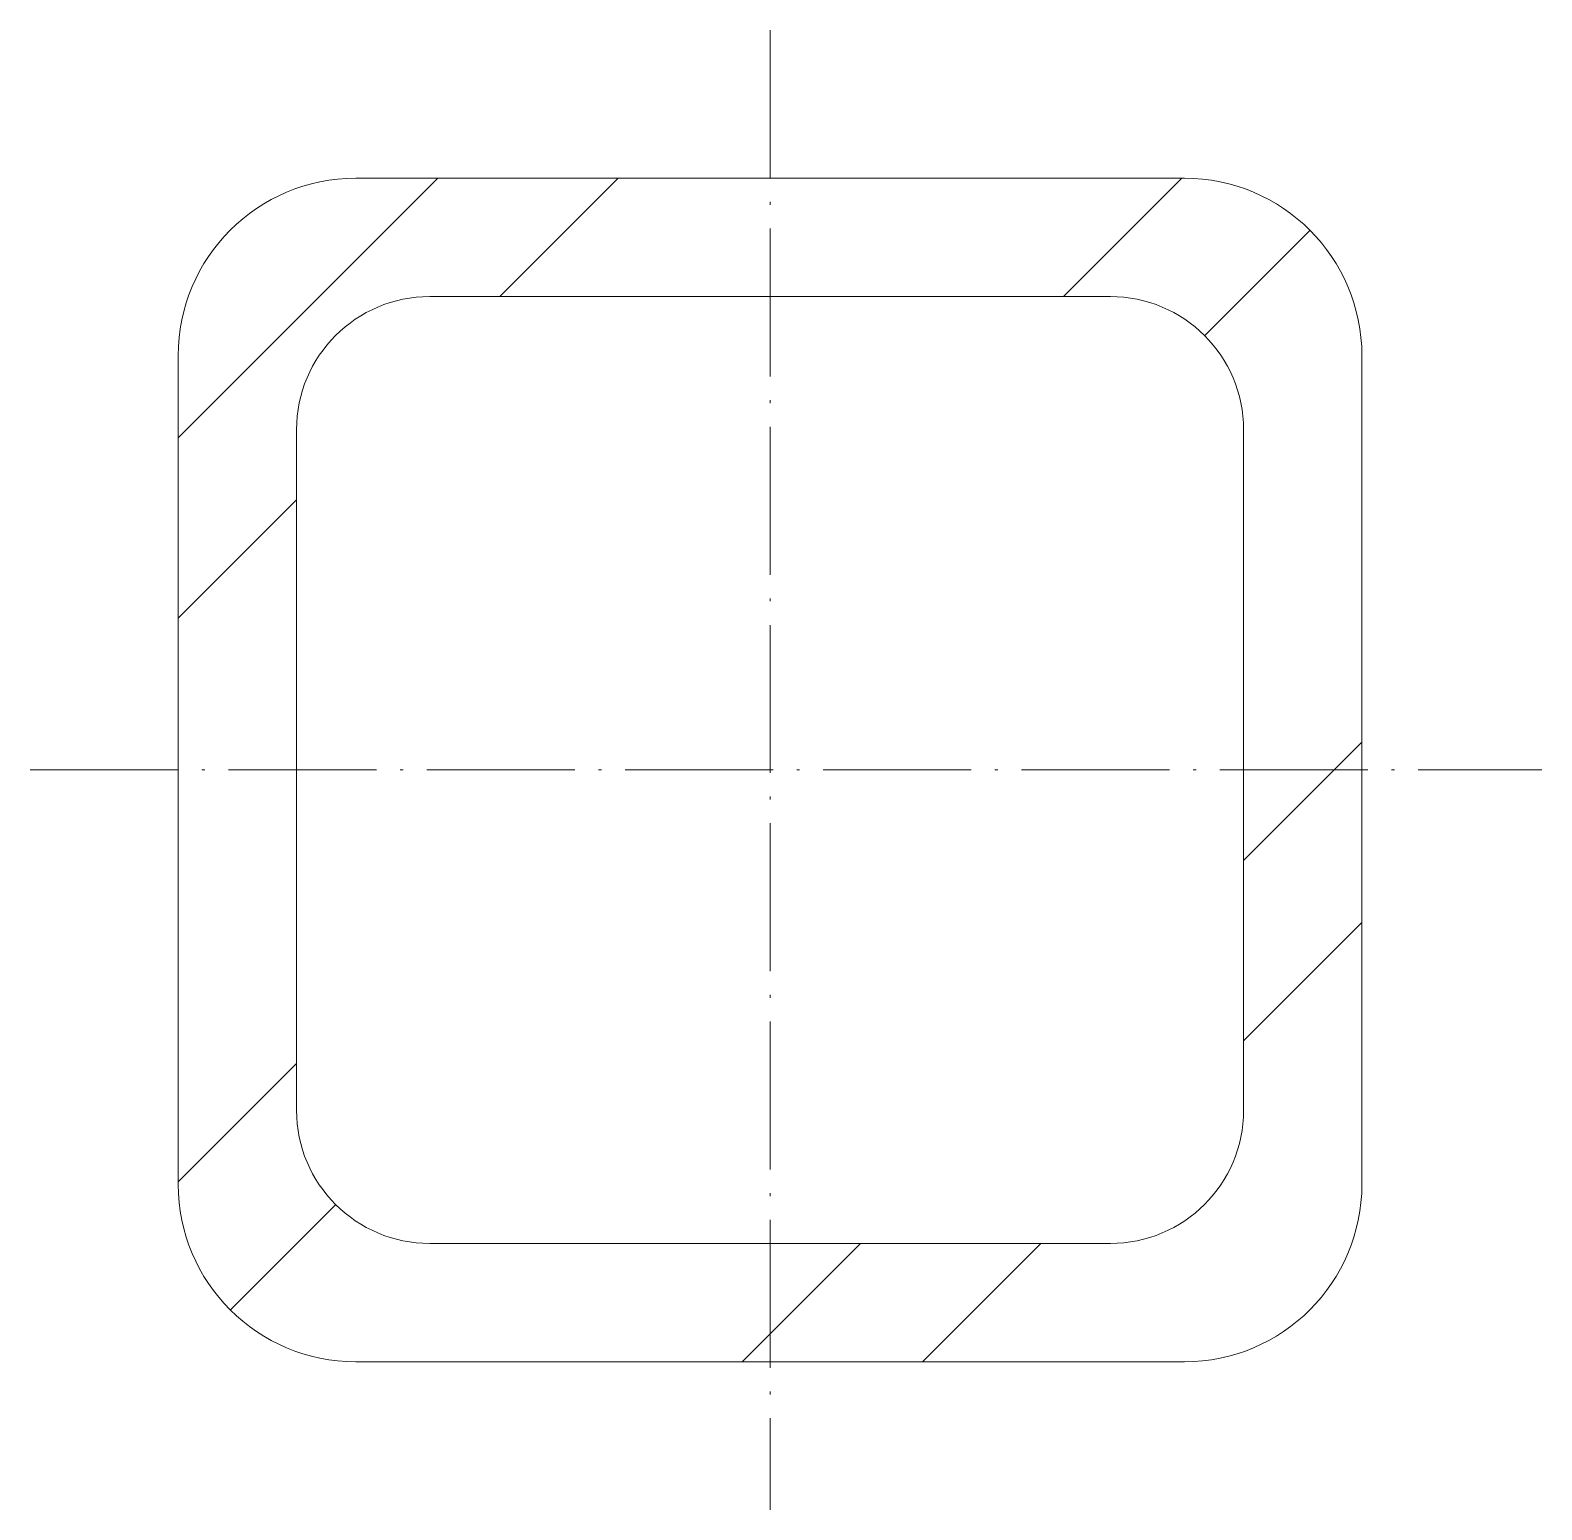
# Model space of a CAD drawing. Header units: metres. Extents: x -25 to 26.1, y -25 to 25.
import ezdxf

# ---------------------------------------------------------------- set-up
doc = ezdxf.new("R2010")
doc.units = ezdxf.units.M
doc.linetypes.add('MV_hartlijn_staal', pattern=[6.6, 5, -0.8, 0, -0.8])
doc.layers.add('A-DETL-GENF', color=92, linetype='Continuous', lineweight=18)

# ---------------------------------------------------------------- blocks, each defined once
blk = doc.blocks.new('28 Staalprofielen- koker SHS-2d - K40_4-3532394-00_0 Basismaterialen')
at = {"layer": 'A-DETL-GENF', "lineweight": 13}
h = blk.add_hatch(dxfattribs=at)
h.set_pattern_fill('FP_455', color=256, style=0, pattern_type=2)
h.set_pattern_definition([(45, (4000.222, 6721.937), (-12.57236, 12.57236), []), (45, (4000.222, 6740.987), (-12.57236, 12.57236), [])])
h.paths.add_polyline_path([(14, -20), (15.553, -19.796), (17, -19.196), (18.243, -18.243), (19.196, -17), (19.796, -15.553), (20, -14), (20, 14), (19.796, 15.553), (19.196, 17), (18.243, 18.243), (17, 19.196), (15.553, 19.796), (14, 20), (-14, 20), (-15.592, 19.779), (-17, 19.196), (-18.243, 18.243), (-19.196, 17), (-19.796, 15.553), (-20, 14), (-20, -14), (-19.796, -15.553), (-19.196, -17), (-18.243, -18.243), (-17, -19.196), (-15.553, -19.796), (-14, -20)])
h.paths.add_polyline_path([(-11.5, -16), (-12.665, -15.847), (-13.75, -15.397), (-14.682, -14.682), (-15.397, -13.75), (-15.847, -12.665), (-16, -11.5), (-16, 11.5), (-15.847, 12.665), (-15.397, 13.75), (-14.682, 14.682), (-13.75, 15.397), (-12.665, 15.847), (-11.5, 16), (11.5, 16), (12.665, 15.847), (13.75, 15.397), (14.682, 14.682), (15.397, 13.75), (15.847, 12.665), (16, 11.5), (16, -11.5), (15.847, -12.665), (15.397, -13.75), (14.682, -14.682), (13.75, -15.397), (12.665, -15.847), (11.5, -16)])
at = {"layer": 'A-DETL-GENF', "linetype": 'MV_hartlijn_staal', "lineweight": 13}
for p, q in [((0, 25), (0, -25)), ((-25, 0), (26.078, 0))]:
    blk.add_line(p, q, dxfattribs=at)
at = {"layer": 'A-DETL-GENF'}
for p, q in [((14, 20), (-14, 20)), ((-14, 20), (14, 20)), ((-11.5, 16), (11.5, 16)), ((-11.5, 16), (11.5, 16)), ((-20, 14), (-20, -14)), ((-20, -14), (-20, 14)), ((20, -14), (20, 14)), ((20, 14), (20, -14)), ((-16, -11.5), (-16, 11.5)), ((-16, -11.5), (-16, 11.5)), ((16, 11.5), (16, -11.5)), ((16, 11.5), (16, -11.5)), ((11.5, -16), (-11.5, -16)), ((11.5, -16), (-11.5, -16)), ((-14, -20), (14, -20)), ((14, -20), (-14, -20))]:
    blk.add_line(p, q, dxfattribs=at)
for centre, radius, start, end in [((-14, 14), 6, 90, 180), ((-14, 14), 6, 90, 180), ((14, 14), 6, 360, 90), ((14, 14), 6, 360, 90), ((-11.5, 11.5), 4.5, 90, 180), ((-11.5, 11.5), 4.5, 90, 180), ((11.5, 11.5), 4.5, 360, 90), ((11.5, 11.5), 4.5, 360, 90), ((-11.5, -11.5), 4.5, 180, 270), ((-11.5, -11.5), 4.5, 180, 270), ((11.5, -11.5), 4.5, 270, 0), ((11.5, -11.5), 4.5, 270, 360), ((-14, -14), 6, 180, 270), ((-14, -14), 6, 180, 270), ((14, -14), 6, 270, 0), ((14, -14), 6, 270, 0)]:
    blk.add_arc(centre, radius, start, end, dxfattribs=at)

msp = doc.modelspace()

# ---------------------------------------------------------------- block references
msp.add_blockref('28 Staalprofielen- koker SHS-2d - K40_4-3532394-00_0 Basismaterialen', (0, 0))

doc.saveas('drawing.dxf')
